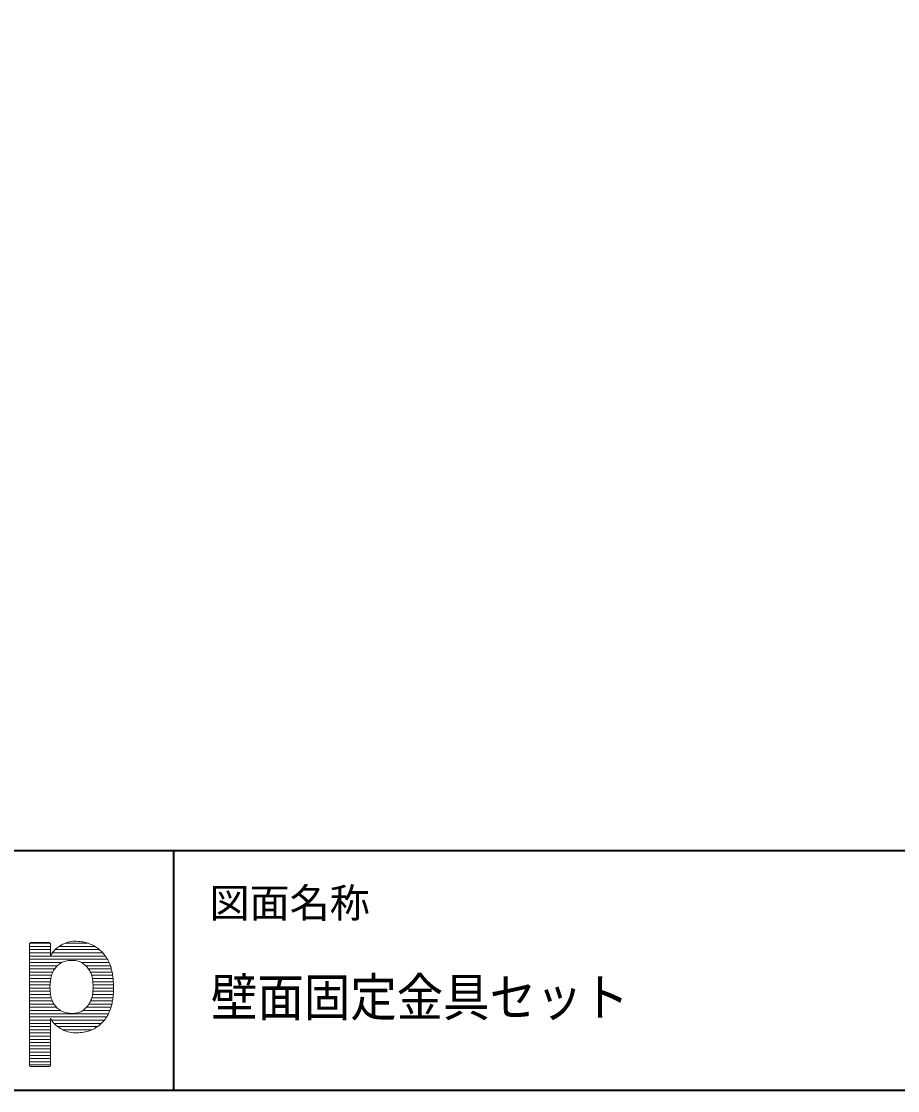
# Model space of a CAD drawing. Units: millimetres on the paper. Extents: x -198 to 198, y -152 to 152.
# Drawn here: x -148.4 to -93.7, y -138.5 to -71.7 of the extents above; entities that cross this region are included whole.
import ezdxf
from ezdxf.enums import TextEntityAlignment as Align

# ---------------------------------------------------------------- set-up
doc = ezdxf.new("R2010")
doc.units = ezdxf.units.MM
doc.layers.add('0-0_1図面枠', color=7, linetype='Continuous', lineweight=20)
doc.styles.add('ＭＳ Ｐゴシック', font='')
doc.styles.get('ＭＳ Ｐゴシック').set_extended_font_data('MS PGothic')

# ---------------------------------------------------------------- blocks, each defined once
blk = doc.blocks.new('グループ-2')
at = {"layer": '0-0_1図面枠', "lineweight": 35}
for p, q in [((-95, -123.5), (95, -123.5)), ((-49.5, -123.5), (-49.5, -138.5))]:
    blk.add_line(p, q, dxfattribs=at)
blk.add_lwpolyline([(-95, 138.5), (95, 138.5), (95, -138.5), (-95, -138.5)], close=True, dxfattribs=at)
blk = doc.blocks.new('グループ-3')
at = {"layer": '0-0_1図面枠'}
for p, q in [((-57.173, -129.5), (-58.489, -129.5)), ((-57.193, -129.3), (-58.469, -129.3)), ((-54.4, -129.5), (-56.64, -129.5)), ((-54.834, -129.3), (-56.268, -129.3)), ((-57.173, -129.7), (-58.489, -129.7)), ((-57.173, -129.9), (-58.489, -129.9)), ((-53.75, -130.1), (-58.489, -130.1)), ((-53.914, -129.9), (-57.06, -129.9)), ((-54.123, -129.7), (-56.885, -129.7)), ((-53.621, -130.3), (-58.489, -130.3)), ((-56.467, -130.5), (-58.489, -130.5)), ((-56.744, -130.7), (-58.489, -130.7)), ((-53.519, -130.5), (-55.245, -130.5)), ((-53.439, -130.7), (-54.989, -130.7)), ((-56.914, -130.9), (-58.489, -130.9)), ((-57.033, -131.1), (-58.489, -131.1)), ((-57.111, -131.3), (-58.489, -131.3)), ((-57.156, -131.5), (-58.489, -131.5)), ((-53.379, -130.9), (-54.812, -130.9)), ((-53.332, -131.1), (-54.688, -131.1)), ((-53.297, -131.3), (-54.608, -131.3)), ((-53.272, -131.5), (-54.562, -131.5)), ((-57.186, -131.7), (-58.489, -131.7)), ((-57.206, -131.9), (-58.489, -131.9)), ((-57.209, -132.1), (-58.489, -132.1)), ((-53.255, -131.7), (-54.536, -131.7)), ((-53.247, -131.9), (-54.522, -131.9)), ((-53.246, -132.1), (-54.52, -132.1)), ((-57.195, -132.3), (-58.489, -132.3)), ((-57.171, -132.5), (-58.489, -132.5)), ((-57.136, -132.7), (-58.489, -132.7)), ((-53.282, -132.7), (-54.596, -132.7)), ((-53.263, -132.5), (-54.555, -132.5)), ((-53.251, -132.3), (-54.531, -132.3)), ((-57.07, -132.9), (-58.489, -132.9)), ((-56.964, -133.1), (-58.489, -133.1)), ((-56.806, -133.3), (-58.489, -133.3)), ((-56.561, -133.5), (-58.489, -133.5)), ((-53.473, -133.5), (-55.169, -133.5)), ((-53.402, -133.3), (-54.934, -133.3)), ((-53.349, -133.1), (-54.778, -133.1)), ((-53.31, -132.9), (-54.671, -132.9)), ((-53.562, -133.7), (-58.489, -133.7)), ((-53.673, -133.9), (-58.489, -133.9)), ((-57.173, -134.1), (-58.489, -134.1)), ((-53.812, -134.1), (-57.117, -134.1)), ((-57.173, -134.3), (-58.489, -134.3)), ((-57.173, -134.5), (-58.489, -134.5)), ((-57.173, -134.7), (-58.489, -134.7)), ((-53.995, -134.3), (-56.957, -134.3)), ((-54.238, -134.5), (-56.727, -134.5)), ((-54.586, -134.7), (-56.402, -134.7)), ((-57.173, -134.9), (-58.489, -134.9)), ((-57.173, -135.1), (-58.489, -135.1)), ((-57.173, -135.3), (-58.489, -135.3)), ((-57.173, -135.5), (-58.489, -135.5)), ((-57.173, -135.7), (-58.489, -135.7)), ((-57.173, -135.9), (-58.489, -135.9)), ((-57.173, -136.1), (-58.489, -136.1)), ((-57.173, -136.3), (-58.489, -136.3)), ((-57.173, -136.5), (-58.489, -136.5)), ((-57.173, -136.7), (-58.489, -136.7)), ((-57.173, -136.9), (-58.489, -136.9))]:
    blk.add_line(p, q, dxfattribs=at)
for points in [[(-57.243, -129.265), (-57.252, -129.263), (-57.262, -129.262), (-57.272, -129.261), (-58.39, -129.261), (-58.4, -129.262), (-58.41, -129.263), (-58.419, -129.265), (-58.428, -129.269), (-58.437, -129.273), (-58.445, -129.278), (-58.453, -129.284), (-58.46, -129.29), (-58.467, -129.298), (-58.473, -129.306), (-58.478, -129.314), (-58.482, -129.322), (-58.485, -129.331), (-58.487, -129.341), (-58.489, -129.35), (-58.489, -129.361), (-58.489, -136.901), (-58.489, -136.911), (-58.487, -136.921), (-58.485, -136.93), (-58.482, -136.939), (-58.478, -136.947), (-58.473, -136.956), (-58.467, -136.963), (-58.46, -136.971), (-58.453, -136.978), (-58.445, -136.984), (-58.437, -136.989), (-58.428, -136.993), (-58.419, -136.996), (-58.41, -136.998), (-58.4, -137), (-58.39, -137), (-57.272, -137), (-57.262, -137)], [(-54.786, -129.316), (-54.874, -129.286), (-54.965, -129.26), (-55.058, -129.237), (-55.153, -129.218), (-55.25, -129.202), (-55.35, -129.19), (-55.451, -129.181), (-55.556, -129.176), (-55.662, -129.174), (-55.769, -129.178), (-55.877, -129.19), (-55.984, -129.21), (-56.092, -129.237), (-56.199, -129.272), (-56.306, -129.315), (-56.414, -129.366), (-56.521, -129.425), (-56.625, -129.49), (-56.723, -129.559), (-56.814, -129.634), (-56.899, -129.712), (-56.977, -129.796), (-57.048, -129.884), (-57.114, -129.977), (-57.173, -130.075), (-57.173, -129.361), (-57.173, -129.35), (-57.174, -129.341), (-57.177, -129.331), (-57.18, -129.322), (-57.184, -129.314), (-57.189, -129.306), (-57.195, -129.298), (-57.202, -129.29), (-57.209, -129.284), (-57.217, -129.278), (-57.225, -129.273), (-57.234, -129.269), (-57.243, -129.265)], [(-53.245, -132.034), (-53.246, -131.943), (-53.248, -131.853), (-53.252, -131.765), (-53.257, -131.678), (-53.263, -131.592), (-53.271, -131.508), (-53.28, -131.426), (-53.29, -131.345), (-53.302, -131.265), (-53.315, -131.187), (-53.33, -131.111), (-53.346, -131.036), (-53.363, -130.962), (-53.381, -130.89), (-53.401, -130.819), (-53.422, -130.75), (-53.452, -130.664), (-53.484, -130.58), (-53.519, -130.498), (-53.557, -130.418), (-53.598, -130.34), (-53.642, -130.264), (-53.688, -130.19), (-53.737, -130.118), (-53.788, -130.048), (-53.843, -129.981), (-53.9, -129.915), (-53.96, -129.851), (-54.023, -129.789), (-54.088, -129.73), (-54.156, -129.672), (-54.227, -129.617), (-54.3, -129.564), (-54.376, -129.514), (-54.453, -129.468), (-54.533, -129.425), (-54.615, -129.386), (-54.699, -129.349), (-54.786, -129.316)], [(-56.986, -131.01), (-56.943, -130.941), (-56.896, -130.874), (-56.846, -130.811), (-56.794, -130.752), (-56.741, -130.697), (-56.686, -130.647), (-56.629, -130.601), (-56.571, -130.56), (-56.511, -130.523), (-56.449, -130.49), (-56.384, -130.462), (-56.315, -130.438), (-56.241, -130.417), (-56.163, -130.4), (-56.08, -130.387), (-55.992, -130.377), (-55.9, -130.371), (-55.803, -130.37), (-55.706, -130.372), (-55.614, -130.381), (-55.527, -130.396), (-55.444, -130.416), (-55.367, -130.442), (-55.293, -130.473), (-55.225, -130.511), (-55.161, -130.554), (-55.101, -130.601), (-55.044, -130.649), (-54.99, -130.699), (-54.939, -130.75), (-54.891, -130.802), (-54.846, -130.855), (-54.804, -130.91), (-54.765, -130.967), (-54.729, -131.025), (-54.696, -131.084), (-54.666, -131.146), (-54.639, -131.209), (-54.616, -131.273)], [(-56.391, -133.585), (-56.458, -133.557), (-56.522, -133.524), (-56.584, -133.487), (-56.643, -133.445), (-56.701, -133.399), (-56.757, -133.349), (-56.812, -133.294), (-56.864, -133.235), (-56.914, -133.171), (-56.961, -133.105), (-57.003, -133.036), (-57.041, -132.964), (-57.074, -132.891), (-57.103, -132.815), (-57.127, -132.738), (-57.146, -132.658), (-57.161, -132.575), (-57.172, -132.494), (-57.182, -132.416), (-57.191, -132.342), (-57.198, -132.271), (-57.203, -132.204), (-57.207, -132.14), (-57.209, -132.081), (-57.21, -132.024), (-57.209, -131.968), (-57.206, -131.908), (-57.202, -131.845), (-57.196, -131.777), (-57.187, -131.706), (-57.177, -131.632), (-57.165, -131.554), (-57.152, -131.472), (-57.135, -131.389), (-57.114, -131.309), (-57.088, -131.231), (-57.059, -131.155), (-57.025, -131.081), (-56.986, -131.01)], [(-54.616, -131.273), (-54.596, -131.34), (-54.579, -131.408), (-54.566, -131.477), (-54.555, -131.548), (-54.545, -131.617), (-54.537, -131.686), (-54.53, -131.755), (-54.525, -131.823), (-54.522, -131.891), (-54.52, -131.958), (-54.519, -132.024)], [(-54.519, -132.024), (-54.52, -132.091), (-54.522, -132.158), (-54.525, -132.225), (-54.53, -132.294), (-54.537, -132.362), (-54.545, -132.431), (-54.555, -132.501), (-54.566, -132.571), (-54.58, -132.642), (-54.599, -132.714), (-54.623, -132.786), (-54.652, -132.859), (-54.686, -132.933), (-54.724, -133.008), (-54.768, -133.083), (-54.816, -133.159), (-54.843, -133.197), (-54.875, -133.237), (-54.911, -133.277), (-54.952, -133.318), (-54.998, -133.361), (-55.048, -133.404), (-55.102, -133.449), (-55.161, -133.495), (-55.225, -133.538), (-55.293, -133.575), (-55.367, -133.607), (-55.444, -133.633), (-55.527, -133.653), (-55.614, -133.668), (-55.706, -133.676), (-55.803, -133.679), (-55.9, -133.677), (-55.992, -133.671), (-56.081, -133.662), (-56.165, -133.649), (-56.245, -133.631), (-56.32, -133.61), (-56.391, -133.585)], [(-53.248, -132.215), (-53.246, -132.125), (-53.245, -132.034)], [(-54.91, -134.813), (-54.823, -134.789), (-54.738, -134.761), (-54.654, -134.729), (-54.573, -134.694), (-54.493, -134.656), (-54.415, -134.613), (-54.338, -134.568), (-54.264, -134.519), (-54.191, -134.466), (-54.12, -134.41), (-54.052, -134.353), (-53.988, -134.293), (-53.927, -134.231), (-53.869, -134.168), (-53.814, -134.102), (-53.762, -134.034), (-53.714, -133.964), (-53.668, -133.893), (-53.624, -133.819), (-53.583, -133.743), (-53.544, -133.665), (-53.508, -133.585), (-53.474, -133.502), (-53.442, -133.418), (-53.412, -133.332), (-53.391, -133.263), (-53.372, -133.192), (-53.354, -133.119), (-53.337, -133.045), (-53.322, -132.969), (-53.308, -132.891), (-53.296, -132.812), (-53.285, -132.73), (-53.276, -132.648), (-53.268, -132.564), (-53.261, -132.478), (-53.255, -132.392), (-53.251, -132.304), (-53.248, -132.215)], [(-57.262, -137), (-57.252, -136.998), (-57.243, -136.996), (-57.234, -136.993), (-57.225, -136.989), (-57.217, -136.984), (-57.209, -136.978), (-57.202, -136.971), (-57.195, -136.963), (-57.189, -136.956), (-57.184, -136.947), (-57.18, -136.939), (-57.177, -136.93), (-57.174, -136.921), (-57.173, -136.911), (-57.173, -136.901), (-57.173, -134.003), (-57.125, -134.088), (-57.069, -134.17), (-57.004, -134.251), (-56.93, -134.329), (-56.848, -134.405), (-56.757, -134.479), (-56.657, -134.55), (-56.548, -134.62), (-56.435, -134.684), (-56.322, -134.74), (-56.208, -134.787), (-56.093, -134.825), (-55.979, -134.855), (-55.863, -134.876), (-55.748, -134.889), (-55.631, -134.894), (-55.517, -134.892), (-55.406, -134.887), (-55.299, -134.879), (-55.196, -134.867), (-55.097, -134.853), (-55.002, -134.835), (-54.91, -134.813)]]:
    blk.add_lwpolyline(points, dxfattribs=at)
blk = doc.blocks.new('図面枠')
at = {"layer": '0-0_1図面枠'}
for name in ['グループ-2', 'グループ-3']:
    blk.add_blockref(name, (0, 0), dxfattribs=at)
at = {"layer": '0-0_1図面枠', "style": 'ＭＳ Ｐゴシック'}
blk.add_text('図面名称', height=1.833, dxfattribs=at).set_placement((-47.25, -128.249), align=Align.BOTTOM_LEFT)

msp = doc.modelspace()

# ---------------------------------------------------------------- block references
at = {"layer": '0-0_1図面枠'}
msp.add_blockref('図面枠', (-89.375, 0), dxfattribs=at)

# ---------------------------------------------------------------- texts
at = {"layer": '0-0_1図面枠', "style": 'ＭＳ Ｐゴシック', "width": 0.9}
msp.add_text('壁面固定金具セット', height=2.361, dxfattribs=at).set_placement((-136.536, -134.559), align=Align.BOTTOM_LEFT)

doc.saveas('drawing.dxf')
